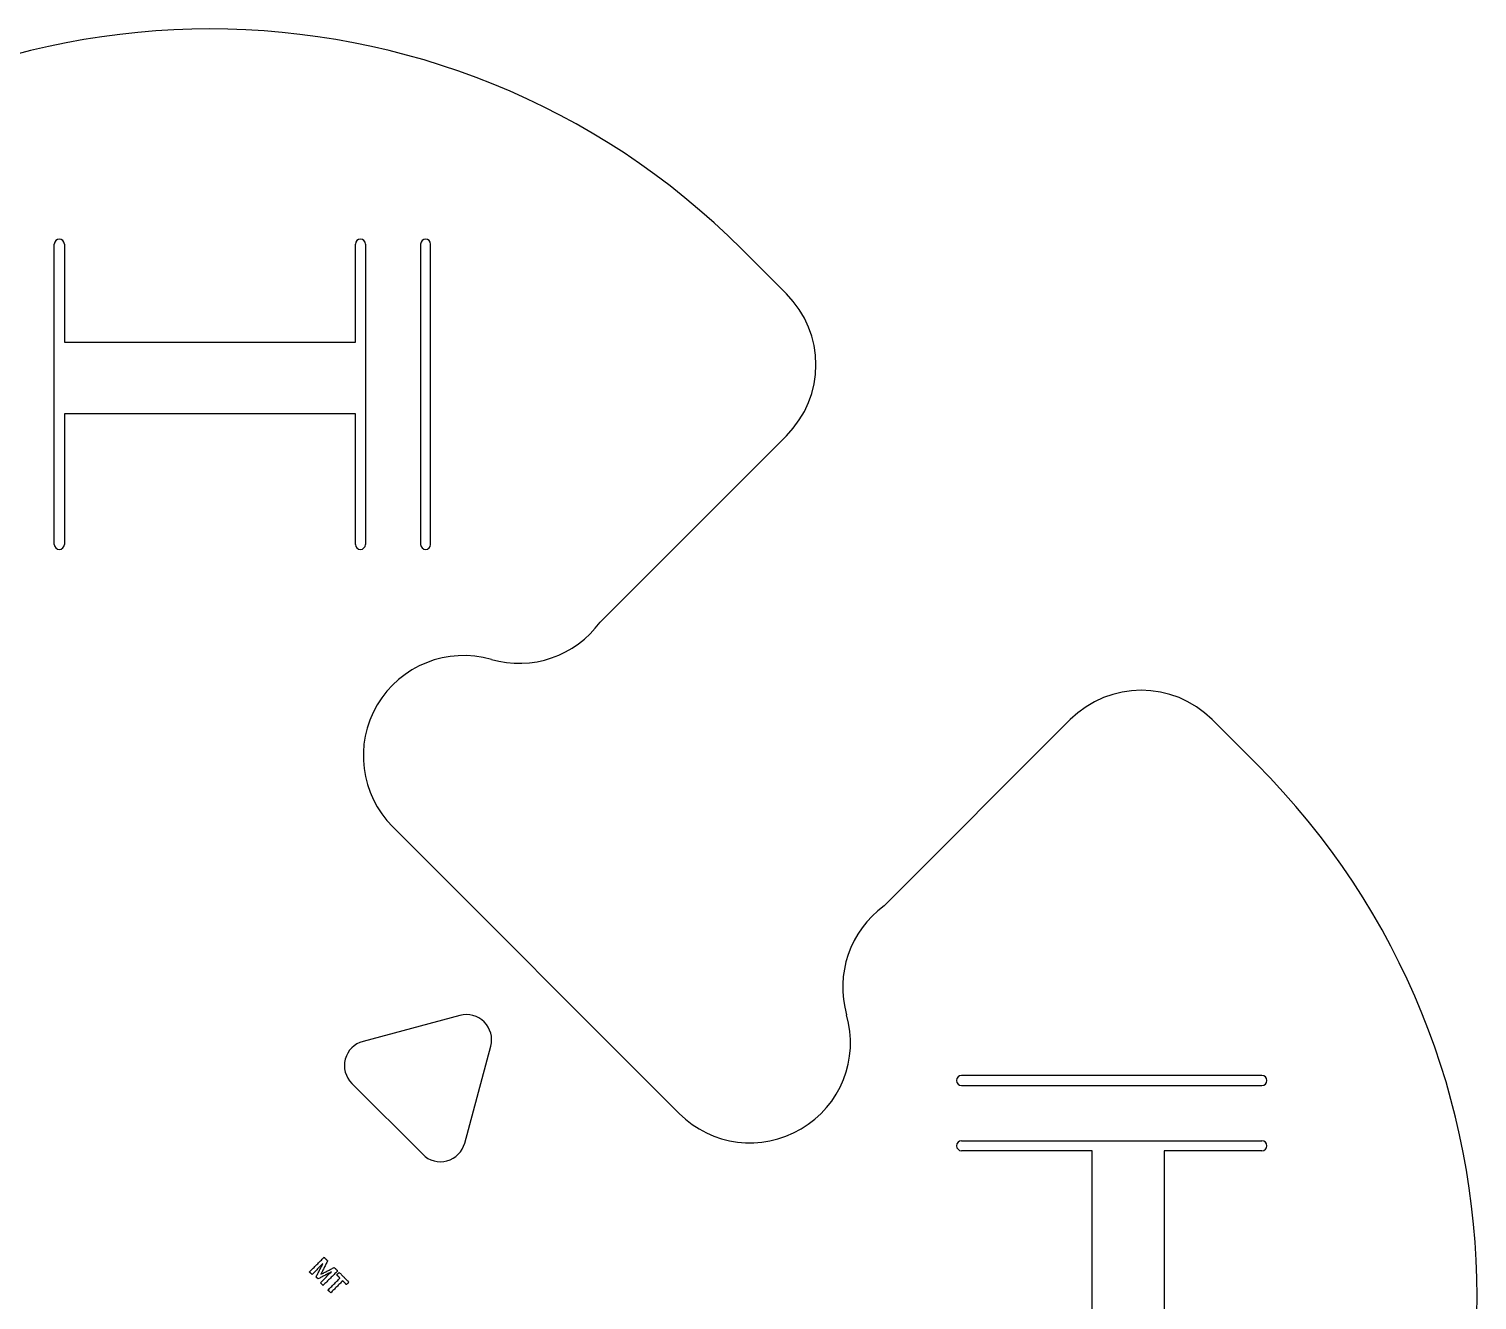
# Model space of a CAD drawing. Header units: millimetres. Extents: x -51 to 51, y -51 to 51.
# Drawn here: x -7.2 to 50.5, y -0.1 to 50.5 of the extents above; entities that cross this region are included whole.
import ezdxf

# ---------------------------------------------------------------- set-up
doc = ezdxf.new("R2010")
doc.units = ezdxf.units.MM
doc.layers.add('Shape2DView', color=7, linetype='CONTINUOUS')

msp = doc.modelspace()

# ---------------------------------------------------------------- linework, layer by layer
at = {"layer": 'Shape2DView'}
for p, q in [((-6.2, 29.9624), (-6.2, 41.9296)), ((-5.8, 41.9296), (-5.8, 38.0296)), ((5.8, 38.0296), (5.8, 41.9296)), ((6.2, 41.9296), (6.2, 29.9624)), ((8.4, 41.9296), (8.4, 29.9624)), ((8.8, 29.9624), (8.8, 41.9296)), ((21.2132, 41.7193), (22.981, 39.9515)), ((-5.8, 38.0296), (5.8, 38.0296)), ((5.8, 35.1624), (-5.8, 35.1624)), ((-5.8, 35.1624), (-5.8, 29.9624)), ((5.8, 29.9624), (5.8, 35.1624)), ((22.981, 34.2947), (15.5563, 26.8701)), ((26.8701, 15.5563), (34.2947, 22.981)), ((39.9515, 22.981), (41.7193, 21.2132)), ((7.28674, 18.7065), (18.7065, 7.28674)), ((9.96885, 11.1936), (6.10514, 10.1583)), ((10.1583, 6.10514), (11.1936, 9.96885)), ((41.9296, 8.8), (29.9624, 8.8)), ((5.65685, 8.48528), (8.48528, 5.65685)), ((29.9624, 8.4), (41.9296, 8.4)), ((29.9624, 6.2), (41.9296, 6.2)), ((35.1624, 5.8), (29.9624, 5.8)), ((35.1624, -5.8), (35.1624, 5.8)), ((38.0296, 5.8), (38.0296, -5.8)), ((41.9296, 5.8), (38.0296, 5.8))]:
    msp.add_line(p, q, dxfattribs=at)
for centre, radius, start, end in [((0, 20.5061), 30, 45, 135), ((-6, 41.9296), 0.2, 0, 180), ((6, 41.9296), 0.2, 0, 180), ((8.6, 41.9296), 0.2, 0, 180), ((20.1525, 37.1231), 4, -45, 45), ((-6, 29.9624), 0.2, 180, 0), ((6, 29.9624), 0.2, 180, 0), ((8.6, 29.9624), 0.2, 180, 0), ((12.3226, 29.2244), 4, -106.017, -36.0561), ((10.1152, 21.5349), 4, 73.9827, -135), ((37.1231, 20.1525), 4, 45, 135), ((20.5061, 0), 30, -45, 45), ((29.2244, 12.3226), 4, 126.056, -163.983), ((10.2277, 10.2277), 1, -15, 105), ((21.5349, 10.1152), 4, -135, 16.0173), ((6.36396, 9.19239), 1, 105, -135), ((29.9624, 8.6), 0.2, 90, -90), ((41.9296, 8.6), 0.2, -90, 90), ((9.19239, 6.36396), 1, -135, -15), ((29.9624, 6), 0.2, 90, -90), ((41.9296, 6), 0.2, -90, 90)]:
    msp.add_arc(centre, radius, start, end, dxfattribs=at)
for points in [[(3.97126, 0.97126), (4.55205, 1.55205)], [(4.50903, 1.30468), (4.07344, 0.86908)], [(4.23477, 0.77228), (4.50903, 1.30468)], [(4.69187, 1.41223), (4.42299, 0.87446)], [(4.55205, 1.55205), (4.69187, 1.41223)], [(4.07344, 0.86908), (3.97126, 0.97126)], [(4.31543, 0.69162), (4.23477, 0.77228)], [(4.84245, 0.97126), (4.31543, 0.69162)], [(4.40685, 0.53566), (4.84245, 0.97126)], [(4.42299, 0.87446), (4.95538, 1.14873)], [(5.0952, 1.0089), (4.50903, 0.43349)], [(4.70801, 0.24527), (5.18662, 0.72389)], [(5.29418, 0.61633), (4.81556, 0.13772)], [(4.95538, 1.14873), (5.0952, 1.0089)], [(5.05756, 0.85295), (5.15436, 0.94975)], [(5.18662, 0.72389), (5.05756, 0.85295)], [(5.15436, 0.94975), (5.54155, 0.56255)], [(5.44475, 0.46575), (5.29418, 0.61633)], [(4.50903, 0.43349), (4.40685, 0.53566)], [(4.81556, 0.13772), (4.70801, 0.24527)], [(5.54155, 0.56255), (5.44475, 0.46575)]]:
    msp.add_open_spline(points, degree=1, dxfattribs=at)

doc.saveas('drawing.dxf')
